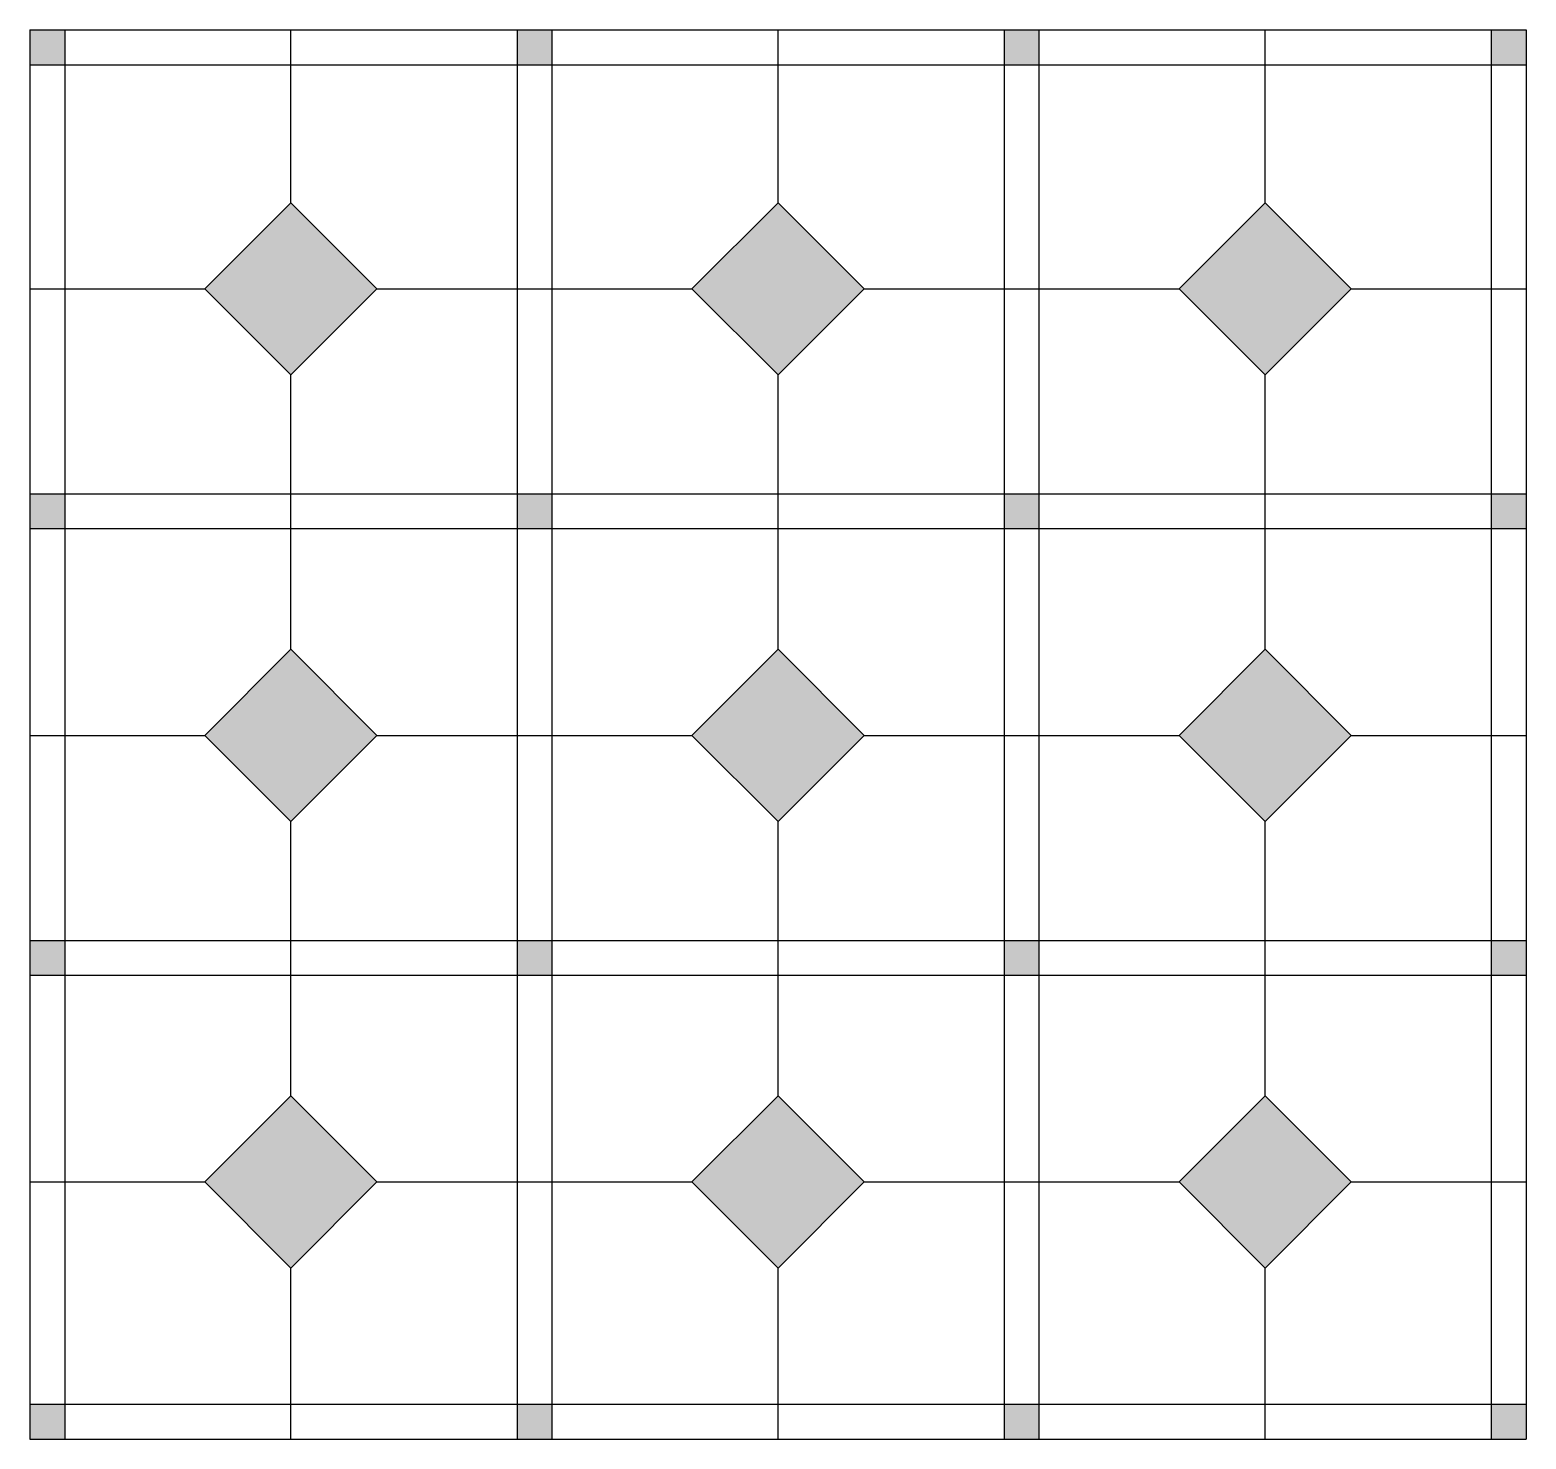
# Model space of a CAD drawing. Header units: millimetres. Extents: x 1825 to 10425, y -37932 to -29832.
import ezdxf

# ---------------------------------------------------------------- set-up
doc = ezdxf.new("R2010")
doc.units = ezdxf.units.MM
doc.header["$LTSCALE"] = 5
for name, color, linetype in [('253', 253, 'Continuous'), ('254', 254, 'Continuous'), ('5HAT', 8, 'Continuous')]:
    doc.layers.add(name, color=color, linetype=linetype)

msp = doc.modelspace()

# ---------------------------------------------------------------- hatches: boundary and pattern name
at = {"layer": '253'}
for points in [[(3325.1, -30825.1), (2830.1, -31320.1), (3325.1, -31815), (3820, -31320.1)], [(6125.1, -30825.1), (5630.1, -31320.1), (6125.1, -31815), (6620, -31320.1)], [(8925.1, -30825.1), (8430.1, -31320.1), (8925.1, -31815), (9420, -31320.1)], [(3325.1, -33391.8), (2830.1, -33886.7), (3325.1, -34381.7), (3820, -33886.7)], [(6125.1, -33391.8), (5630.1, -33886.7), (6125.1, -34381.7), (6620, -33886.7)], [(8925.1, -33391.8), (8430.1, -33886.7), (8925.1, -34381.7), (9420, -33886.7)], [(3325.1, -35958.4), (2830.1, -36453.4), (3325.1, -36948.4), (3820, -36453.4)], [(6125.1, -35958.4), (5630.1, -36453.4), (6125.1, -36948.4), (6620, -36453.4)], [(8925.1, -35958.4), (8430.1, -36453.4), (8925.1, -36948.4), (9420, -36453.4)]]:
    msp.add_hatch(color=256, dxfattribs=at).paths.add_polyline_path(points)
at = {"layer": '254'}
for points in [[(2025.1, -29831.7), (1825.1, -29831.7), (1825.1, -30031.7), (2025.1, -30031.7)], [(4825.1, -29831.7), (4625.1, -29831.7), (4625.1, -30031.7), (4825.1, -30031.7)], [(7625.1, -29831.7), (7425.1, -29831.7), (7425.1, -30031.7), (7625.1, -30031.7)], [(10425.1, -29831.7), (10225.1, -29831.7), (10225.1, -30031.7), (10425.1, -30031.7)], [(2025.1, -32498.4), (1825.1, -32498.4), (1825.1, -32698.4), (2025.1, -32698.4)], [(4825.1, -32498.4), (4625.1, -32498.4), (4625.1, -32698.4), (4825.1, -32698.4)], [(7625.1, -32498.4), (7425.1, -32498.4), (7425.1, -32698.4), (7625.1, -32698.4)], [(10425.1, -32498.4), (10225.1, -32498.4), (10225.1, -32698.4), (10425.1, -32698.4)], [(2025.1, -35065.1), (1825.1, -35065.1), (1825.1, -35265.1), (2025.1, -35265.1)], [(4825.1, -35065.1), (4625.1, -35065.1), (4625.1, -35265.1), (4825.1, -35265.1)], [(7625.1, -35065.1), (7425.1, -35065.1), (7425.1, -35265.1), (7625.1, -35265.1)], [(10425.1, -35065.1), (10225.1, -35065.1), (10225.1, -35265.1), (10425.1, -35265.1)], [(2025.1, -37731.7), (1825.1, -37731.7), (1825.1, -37931.7), (2025.1, -37931.7)], [(4825.1, -37731.7), (4625.1, -37731.7), (4625.1, -37931.7), (4825.1, -37931.7)], [(7625.1, -37731.7), (7425.1, -37731.7), (7425.1, -37931.7), (7625.1, -37931.7)], [(10425.1, -37731.7), (10225.1, -37731.7), (10225.1, -37931.7), (10425.1, -37931.7)]]:
    msp.add_hatch(color=256, dxfattribs=at).paths.add_polyline_path(points)

# ---------------------------------------------------------------- linework, layer by layer
at = {"layer": '5HAT'}
for p, q in [((1825.1, -29831.7), (1825.1, -37931.7)), ((1825.1, -29831.7), (4825.1, -29831.7)), ((2025.1, -29831.7), (2025.1, -37931.7)), ((3325.1, -30825.1), (3325.1, -29831.7)), ((4625.1, -29831.7), (4625.1, -37931.7)), ((4625.1, -29831.7), (7625.1, -29831.7)), ((4825.1, -29831.7), (4825.1, -37931.7)), ((6125.1, -30825.1), (6125.1, -29831.7)), ((7425.1, -29831.7), (7425.1, -37931.7)), ((7425.1, -29831.7), (10425.1, -29831.7)), ((7625.1, -29831.7), (7625.1, -37931.7)), ((8925.1, -30825.1), (8925.1, -29831.7)), ((10225.1, -29831.7), (10225.1, -37931.7)), ((10425.1, -29831.7), (10425.1, -37931.7)), ((1825.1, -30031.7), (4825.1, -30031.7)), ((4625.1, -30031.7), (7625.1, -30031.7)), ((7425.1, -30031.7), (10425.1, -30031.7)), ((1825.1, -31320.1), (2830.1, -31320.1)), ((3820, -31320.1), (4825.1, -31320.1)), ((4625.1, -31320.1), (5630.1, -31320.1)), ((6620, -31320.1), (7625.1, -31320.1)), ((7425.1, -31320.1), (8430.1, -31320.1)), ((9420, -31320.1), (10425.1, -31320.1)), ((3325.1, -33391.8), (3325.1, -31815)), ((6125.1, -33391.8), (6125.1, -31815)), ((8925.1, -33391.8), (8925.1, -31815)), ((1825.1, -32498.4), (4825.1, -32498.4)), ((4625.1, -32498.4), (7625.1, -32498.4)), ((7425.1, -32498.4), (10425.1, -32498.4)), ((1825.1, -32698.4), (4825.1, -32698.4)), ((4625.1, -32698.4), (7625.1, -32698.4)), ((7425.1, -32698.4), (10425.1, -32698.4)), ((1825.1, -33886.7), (2830.1, -33886.7)), ((3820, -33886.7), (4825.1, -33886.7)), ((4625.1, -33886.7), (5630.1, -33886.7)), ((6620, -33886.7), (7625.1, -33886.7)), ((7425.1, -33886.7), (8430.1, -33886.7)), ((9420, -33886.7), (10425.1, -33886.7)), ((3325.1, -35958.4), (3325.1, -34381.7)), ((6125.1, -35958.4), (6125.1, -34381.7)), ((8925.1, -35958.4), (8925.1, -34381.7)), ((1825.1, -35065.1), (4825.1, -35065.1)), ((4625.1, -35065.1), (7625.1, -35065.1)), ((7425.1, -35065.1), (10425.1, -35065.1)), ((1825.1, -35265.1), (4825.1, -35265.1)), ((4625.1, -35265.1), (7625.1, -35265.1)), ((7425.1, -35265.1), (10425.1, -35265.1)), ((1825.1, -36453.4), (2830.1, -36453.4)), ((3820, -36453.4), (4825.1, -36453.4)), ((4625.1, -36453.4), (5630.1, -36453.4)), ((6620, -36453.4), (7625.1, -36453.4)), ((7425.1, -36453.4), (8430.1, -36453.4)), ((9420, -36453.4), (10425.1, -36453.4)), ((3325.1, -37931.7), (3325.1, -36948.4)), ((6125.1, -37931.7), (6125.1, -36948.4)), ((8925.1, -37931.7), (8925.1, -36948.4)), ((1825.1, -37731.7), (4825.1, -37731.7)), ((4625.1, -37731.7), (7625.1, -37731.7)), ((7425.1, -37731.7), (10425.1, -37731.7)), ((1825.1, -37931.7), (4825.1, -37931.7)), ((4625.1, -37931.7), (7625.1, -37931.7)), ((7425.1, -37931.7), (10425.1, -37931.7))]:
    msp.add_line(p, q, dxfattribs=at)
for points in [[(3820, -31320.1), (3325.1, -31815), (2830.1, -31320.1), (3325.1, -30825.1)], [(6620, -31320.1), (6125.1, -31815), (5630.1, -31320.1), (6125.1, -30825.1)], [(9420, -31320.1), (8925.1, -31815), (8430.1, -31320.1), (8925.1, -30825.1)], [(3820, -33886.7), (3325.1, -34381.7), (2830.1, -33886.7), (3325.1, -33391.8)], [(6620, -33886.7), (6125.1, -34381.7), (5630.1, -33886.7), (6125.1, -33391.8)], [(9420, -33886.7), (8925.1, -34381.7), (8430.1, -33886.7), (8925.1, -33391.8)], [(3820, -36453.4), (3325.1, -36948.4), (2830.1, -36453.4), (3325.1, -35958.4)], [(6620, -36453.4), (6125.1, -36948.4), (5630.1, -36453.4), (6125.1, -35958.4)], [(9420, -36453.4), (8925.1, -36948.4), (8430.1, -36453.4), (8925.1, -35958.4)]]:
    msp.add_lwpolyline(points, close=True, dxfattribs=at)

doc.saveas('drawing.dxf')
